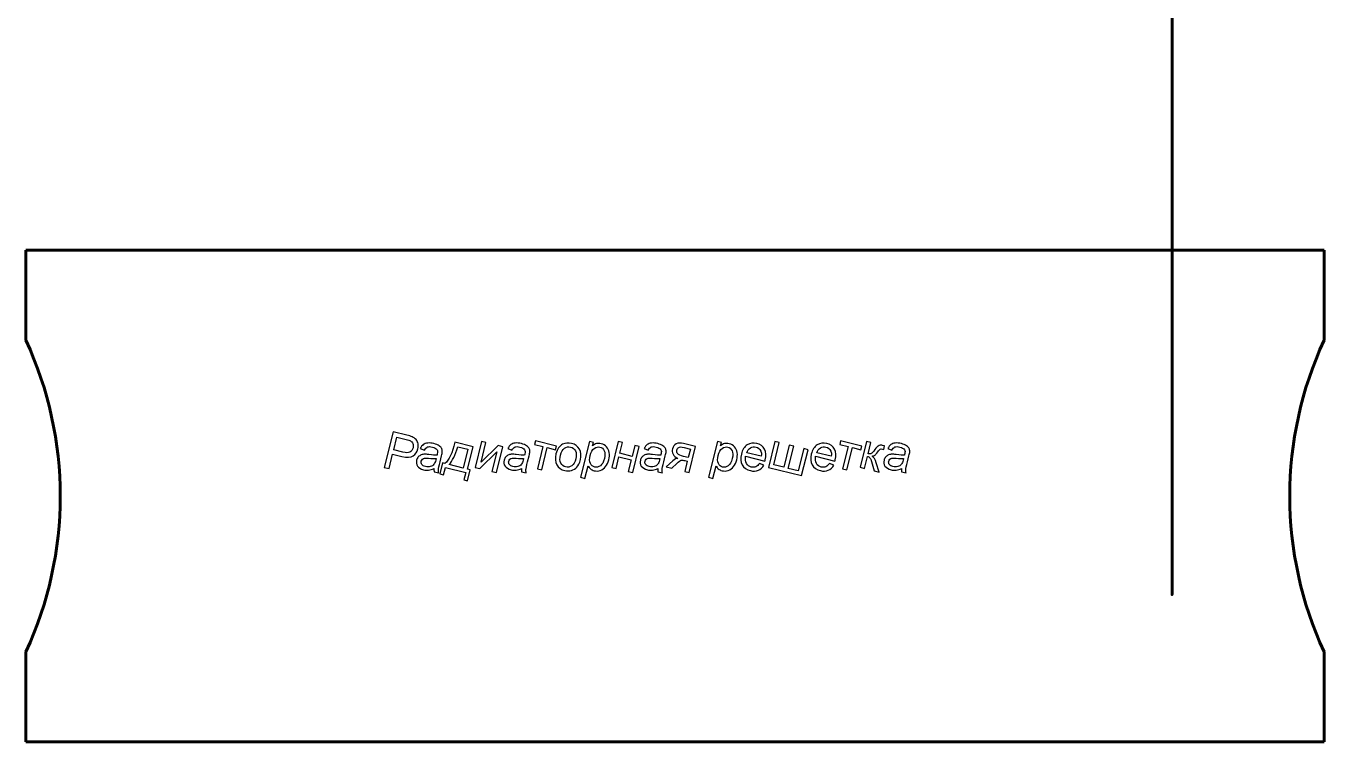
# Model space of a CAD drawing. Header units: centimetres. Extents: x 259 to 610, y 357 to 1252.
# Drawn here: x 413.2 to 483.2, y 812.1 to 851.4 of the extents above; entities that cross this region are included whole.
import ezdxf

# ---------------------------------------------------------------- set-up
doc = ezdxf.new("R2010")
doc.units = ezdxf.units.CM
doc.header["$MEASUREMENT"] = 0
doc.layers.add('layer 1', color=7, linetype='Continuous')

msp = doc.modelspace()

# ---------------------------------------------------------------- linework, layer by layer
at = {"layer": 'layer 1', "color": 5, "lineweight": 60}
msp.add_open_spline([(475.04504, 954.93782), (475.04504, 961.28909), (469.89632, 966.43781), (463.54506, 966.43782), (463.54506, 966.43782), (457.19379, 966.43783), (452.04506, 961.28912), (452.04504, 954.93785), (452.04504, 954.93785), (452.04502, 948.58658), (457.19373, 943.43785), (463.54499, 943.43782), (463.54499, 943.43782), (469.89626, 943.4378), (475.04501, 948.58649), (475.04504, 954.93776), (475.04594, 1145.47586), (475.04504, 573.86162), (475.04504, 954.93782)], degree=3, knots=[0, 0, 0, 0, 0.2, 0.2, 0.2, 0.2, 0.4, 0.4, 0.4, 0.4, 0.6, 0.6, 0.6, 0.6, 1, 1, 1, 1.00006, 1.00006, 1.00006, 1.00006], dxfattribs=at)
for points in [[(483.23619, 839.31498), (483.23619, 839.31498), (413.23619, 839.31498), (413.23619, 839.31498)], [(413.23619, 839.31498), (413.23619, 839.31498), (413.23619, 834.46091), (413.23619, 834.46091)], [(483.23619, 834.46091), (483.23619, 834.46091), (483.23619, 839.31498), (483.23619, 839.31498)], [(413.23619, 817.66905), (415.69969, 822.99524), (415.6997, 829.13461), (413.23624, 834.46081)], [(483.23619, 834.46091), (480.77268, 829.13468), (480.77268, 822.99527), (483.23619, 817.66905)], [(413.23619, 817.66905), (413.23619, 817.66905), (413.23619, 812.81498), (413.23619, 812.81498)], [(483.23619, 812.81498), (483.23619, 812.81498), (483.23619, 817.66905), (483.23619, 817.66905)], [(413.23619, 812.81498), (413.23619, 812.81498), (483.23619, 812.81498), (483.23619, 812.81498)]]:
    msp.add_open_spline(points, degree=3, dxfattribs=at)
at = {"layer": 'layer 1'}
for points, knots in [([(432.55947, 827.60846), (432.55947, 827.60846), (433.04048, 829.53716), (433.04048, 829.53716), (433.04048, 829.53716), (433.04048, 829.53716), (433.7678, 829.35568), (433.7678, 829.35568), (433.7678, 829.35568), (433.89605, 829.32374), (433.99234, 829.29318), (434.05669, 829.26448), (434.05669, 829.26448), (434.14744, 829.22467), (434.21919, 829.17512), (434.27243, 829.11494), (434.27243, 829.11494), (434.32521, 829.0543), (434.36132, 828.97976), (434.38077, 828.88994), (434.38077, 828.88994), (434.39975, 828.80059), (434.39744, 828.708), (434.37336, 828.61217), (434.37336, 828.61217), (434.33262, 828.44827), (434.24558, 828.32235), (434.11318, 828.23484), (434.11318, 828.23484), (433.9803, 828.14735), (433.77753, 828.13762), (433.50484, 828.20568), (433.50484, 828.20568), (433.50484, 828.20568), (433.0104, 828.32883), (433.0104, 828.32883), (433.0104, 828.32883), (433.0104, 828.32883), (432.81456, 827.54503), (432.81456, 827.54503), (432.81456, 827.54503), (432.81456, 827.54503), (432.55947, 827.60846), (432.55947, 827.60846)], [0, 0, 0, 0, 0.08333333, 0.08333333, 0.08333333, 0.08333333, 0.16666667, 0.16666667, 0.16666667, 0.16666667, 0.25, 0.25, 0.25, 0.25, 0.33333333, 0.33333333, 0.33333333, 0.33333333, 0.41666667, 0.41666667, 0.41666667, 0.41666667, 0.5, 0.5, 0.5, 0.5, 0.58333333, 0.58333333, 0.58333333, 0.58333333, 0.66666667, 0.66666667, 0.66666667, 0.66666667, 0.75, 0.75, 0.75, 0.75, 0.83333333, 0.83333333, 0.83333333, 0.83333333, 1, 1, 1, 1]), ([(433.06688, 828.5566), (433.06688, 828.5566), (433.56549, 828.43207), (433.56549, 828.43207), (433.56549, 828.43207), (433.7303, 828.39133), (433.8553, 828.39272), (433.94003, 828.4367), (433.94003, 828.4367), (434.02428, 828.48068), (434.08076, 828.55846), (434.10854, 828.67003), (434.10854, 828.67003), (434.12845, 828.75059), (434.12522, 828.82466), (434.09883, 828.89272), (434.09883, 828.89272), (434.07243, 828.96031), (434.02799, 829.01123), (433.96595, 829.04643), (433.96595, 829.04643), (433.92614, 829.06865), (433.84789, 829.0941), (433.73216, 829.12281), (433.73216, 829.12281), (433.73216, 829.12281), (433.23864, 829.24596), (433.23864, 829.24596), (433.23864, 829.24596), (433.23864, 829.24596), (433.06688, 828.5566), (433.06688, 828.5566)], [0, 0, 0, 0, 0.11111111, 0.11111111, 0.11111111, 0.11111111, 0.22222222, 0.22222222, 0.22222222, 0.22222222, 0.33333333, 0.33333333, 0.33333333, 0.33333333, 0.44444444, 0.44444444, 0.44444444, 0.44444444, 0.55555556, 0.55555556, 0.55555556, 0.55555556, 0.66666667, 0.66666667, 0.66666667, 0.66666667, 0.77777778, 0.77777778, 0.77777778, 0.77777778, 1, 1, 1, 1]), ([(435.24466, 827.56123), (435.13818, 827.50845), (435.04096, 827.47698), (434.95207, 827.46633), (434.95207, 827.46633), (434.86318, 827.45568), (434.77243, 827.46216), (434.67938, 827.48531), (434.67938, 827.48531), (434.52568, 827.52374), (434.41734, 827.59041), (434.35346, 827.68624), (434.35346, 827.68624), (434.28956, 827.78161), (434.27243, 827.88763), (434.3016, 828.00429), (434.3016, 828.00429), (434.31874, 828.07281), (434.34975, 828.1316), (434.39512, 828.18022), (434.39512, 828.18022), (434.44002, 828.22883), (434.49234, 828.26447), (434.55114, 828.28577), (434.55114, 828.28577), (434.60993, 828.30754), (434.67336, 828.3191), (434.74095, 828.32096), (434.74095, 828.32096), (434.79049, 828.32188), (434.86364, 828.31586), (434.9604, 828.30429), (434.9604, 828.30429), (435.15715, 828.27929), (435.30485, 828.27142), (435.40299, 828.28022), (435.40299, 828.28022), (435.41179, 828.31263), (435.41734, 828.33299), (435.41966, 828.34179), (435.41966, 828.34179), (435.44373, 828.43855), (435.43818, 828.51216), (435.40345, 828.56262), (435.40345, 828.56262), (435.35623, 828.63114), (435.27289, 828.68022), (435.15392, 828.70984), (435.15392, 828.70984), (435.04234, 828.73762), (434.95531, 828.73902), (434.89234, 828.71309), (434.89234, 828.71309), (434.82984, 828.68716), (434.77336, 828.6279), (434.7229, 828.53531), (434.7229, 828.53531), (434.7229, 828.53531), (434.49928, 828.6242), (434.49928, 828.6242), (434.49928, 828.6242), (434.54512, 828.71818), (434.59975, 828.78994), (434.66318, 828.83855), (434.66318, 828.83855), (434.7266, 828.88762), (434.80808, 828.91726), (434.90762, 828.92744), (434.90762, 828.92744), (435.0067, 828.93762), (435.11688, 828.92744), (435.23679, 828.89734), (435.23679, 828.89734), (435.35623, 828.86772), (435.44975, 828.82976), (435.51688, 828.783), (435.51688, 828.783), (435.58447, 828.73624), (435.63077, 828.68716), (435.6553, 828.63624), (435.6553, 828.63624), (435.67984, 828.58485), (435.69095, 828.52513), (435.68864, 828.45661), (435.68864, 828.45661), (435.68632, 828.41402), (435.67243, 828.3404), (435.64605, 828.23531), (435.64605, 828.23531), (435.64605, 828.23531), (435.56734, 827.91957), (435.56734, 827.91957), (435.56734, 827.91957), (435.51225, 827.69919), (435.48262, 827.55893), (435.47846, 827.49781), (435.47846, 827.49781), (435.47383, 827.43716), (435.47985, 827.37606), (435.49651, 827.3154), (435.49651, 827.3154), (435.49651, 827.3154), (435.24883, 827.37698), (435.24883, 827.37698), (435.24883, 827.37698), (435.23679, 827.43207), (435.2354, 827.49364), (435.24466, 827.56123)], [0, 0, 0, 0, 0.03571429, 0.03571429, 0.03571429, 0.03571429, 0.07142857, 0.07142857, 0.07142857, 0.07142857, 0.10714286, 0.10714286, 0.10714286, 0.10714286, 0.14285714, 0.14285714, 0.14285714, 0.14285714, 0.17857143, 0.17857143, 0.17857143, 0.17857143, 0.21428571, 0.21428571, 0.21428571, 0.21428571, 0.25, 0.25, 0.25, 0.25, 0.28571429, 0.28571429, 0.28571429, 0.28571429, 0.32142857, 0.32142857, 0.32142857, 0.32142857, 0.35714286, 0.35714286, 0.35714286, 0.35714286, 0.39285714, 0.39285714, 0.39285714, 0.39285714, 0.42857143, 0.42857143, 0.42857143, 0.42857143, 0.46428571, 0.46428571, 0.46428571, 0.46428571, 0.5, 0.5, 0.5, 0.5, 0.53571429, 0.53571429, 0.53571429, 0.53571429, 0.57142857, 0.57142857, 0.57142857, 0.57142857, 0.60714286, 0.60714286, 0.60714286, 0.60714286, 0.64285714, 0.64285714, 0.64285714, 0.64285714, 0.67857143, 0.67857143, 0.67857143, 0.67857143, 0.71428571, 0.71428571, 0.71428571, 0.71428571, 0.75, 0.75, 0.75, 0.75, 0.78571429, 0.78571429, 0.78571429, 0.78571429, 0.82142857, 0.82142857, 0.82142857, 0.82142857, 0.85714286, 0.85714286, 0.85714286, 0.85714286, 0.89285714, 0.89285714, 0.89285714, 0.89285714, 0.92857143, 0.92857143, 0.92857143, 0.92857143, 1, 1, 1, 1]), ([(436.37013, 828.9668), (436.37013, 828.9668), (437.34374, 828.72374), (437.34374, 828.72374), (437.34374, 828.72374), (437.34374, 828.72374), (437.04374, 827.52142), (437.04374, 827.52142), (437.04374, 827.52142), (437.04374, 827.52142), (437.19512, 827.48392), (437.19512, 827.48392), (437.19512, 827.48392), (437.19512, 827.48392), (437.04791, 826.89318), (437.04791, 826.89318), (437.04791, 826.89318), (437.04791, 826.89318), (436.85299, 826.94132), (436.85299, 826.94132), (436.85299, 826.94132), (436.85299, 826.94132), (436.9516, 827.33762), (436.9516, 827.33762), (436.9516, 827.33762), (436.9516, 827.33762), (435.85207, 827.6117), (435.85207, 827.6117), (435.85207, 827.6117), (435.85207, 827.6117), (435.753, 827.21586), (435.753, 827.21586), (435.753, 827.21586), (435.753, 827.21586), (435.55855, 827.26448), (435.55855, 827.26448), (435.55855, 827.26448), (435.55855, 827.26448), (435.70577, 827.85522), (435.70577, 827.85522), (435.70577, 827.85522), (435.70577, 827.85522), (435.83077, 827.82373), (435.83077, 827.82373), (435.83077, 827.82373), (436.05392, 828.00846), (436.23355, 828.38948), (436.37013, 828.9668)], [0, 0, 0, 0, 0.07692308, 0.07692308, 0.07692308, 0.07692308, 0.15384615, 0.15384615, 0.15384615, 0.15384615, 0.23076923, 0.23076923, 0.23076923, 0.23076923, 0.30769231, 0.30769231, 0.30769231, 0.30769231, 0.38461538, 0.38461538, 0.38461538, 0.38461538, 0.46153846, 0.46153846, 0.46153846, 0.46153846, 0.53846154, 0.53846154, 0.53846154, 0.53846154, 0.61538462, 0.61538462, 0.61538462, 0.61538462, 0.69230769, 0.69230769, 0.69230769, 0.69230769, 0.76923077, 0.76923077, 0.76923077, 0.76923077, 0.84615385, 0.84615385, 0.84615385, 0.84615385, 1, 1, 1, 1]), ([(437.80392, 829.01309), (437.80392, 829.01309), (438.04096, 828.95429), (438.04096, 828.95429), (438.04096, 828.95429), (438.04096, 828.95429), (437.77522, 827.88855), (437.77522, 827.88855), (437.77522, 827.88855), (437.77522, 827.88855), (438.69744, 828.7904), (438.69744, 828.7904), (438.69744, 828.7904), (438.69744, 828.7904), (438.95253, 828.72698), (438.95253, 828.72698), (438.95253, 828.72698), (438.95253, 828.72698), (438.60438, 827.32976), (438.60438, 827.32976), (438.60438, 827.32976), (438.60438, 827.32976), (438.36734, 827.38855), (438.36734, 827.38855), (438.36734, 827.38855), (438.36734, 827.38855), (438.63123, 828.44781), (438.63123, 828.44781), (438.63123, 828.44781), (438.63123, 828.44781), (437.71086, 827.55243), (437.71086, 827.55243), (437.71086, 827.55243), (437.71086, 827.55243), (437.45577, 827.61586), (437.45577, 827.61586), (437.45577, 827.61586), (437.45577, 827.61586), (437.80392, 829.01309), (437.80392, 829.01309)], [0, 0, 0, 0, 0.09090909, 0.09090909, 0.09090909, 0.09090909, 0.18181818, 0.18181818, 0.18181818, 0.18181818, 0.27272727, 0.27272727, 0.27272727, 0.27272727, 0.36363636, 0.36363636, 0.36363636, 0.36363636, 0.45454545, 0.45454545, 0.45454545, 0.45454545, 0.54545455, 0.54545455, 0.54545455, 0.54545455, 0.63636364, 0.63636364, 0.63636364, 0.63636364, 0.72727273, 0.72727273, 0.72727273, 0.72727273, 0.81818182, 0.81818182, 0.81818182, 0.81818182, 1, 1, 1, 1]), ([(439.96225, 827.56123), (439.85577, 827.50845), (439.75855, 827.47698), (439.66966, 827.46633), (439.66966, 827.46633), (439.58077, 827.45568), (439.49002, 827.46216), (439.39697, 827.48531), (439.39697, 827.48531), (439.24327, 827.52374), (439.13493, 827.59041), (439.07105, 827.68624), (439.07105, 827.68624), (439.00715, 827.78161), (438.99002, 827.88763), (439.01919, 828.00429), (439.01919, 828.00429), (439.03633, 828.07281), (439.06734, 828.1316), (439.11271, 828.18022), (439.11271, 828.18022), (439.15761, 828.22883), (439.20993, 828.26447), (439.26873, 828.28577), (439.26873, 828.28577), (439.32752, 828.30754), (439.39095, 828.3191), (439.45854, 828.32096), (439.45854, 828.32096), (439.50808, 828.32188), (439.58123, 828.31586), (439.67799, 828.30429), (439.67799, 828.30429), (439.87474, 828.27929), (440.02244, 828.27142), (440.12058, 828.28022), (440.12058, 828.28022), (440.12938, 828.31263), (440.13493, 828.33299), (440.13725, 828.34179), (440.13725, 828.34179), (440.16132, 828.43855), (440.15577, 828.51216), (440.12104, 828.56262), (440.12104, 828.56262), (440.07382, 828.63114), (439.99048, 828.68022), (439.87151, 828.70984), (439.87151, 828.70984), (439.75993, 828.73762), (439.6729, 828.73902), (439.60993, 828.71309), (439.60993, 828.71309), (439.54743, 828.68716), (439.49095, 828.6279), (439.44049, 828.53531), (439.44049, 828.53531), (439.44049, 828.53531), (439.21687, 828.6242), (439.21687, 828.6242), (439.21687, 828.6242), (439.26271, 828.71818), (439.31734, 828.78994), (439.38077, 828.83855), (439.38077, 828.83855), (439.44419, 828.88762), (439.52567, 828.91726), (439.62521, 828.92744), (439.62521, 828.92744), (439.72429, 828.93762), (439.83447, 828.92744), (439.95438, 828.89734), (439.95438, 828.89734), (440.07382, 828.86772), (440.16734, 828.82976), (440.23447, 828.783), (440.23447, 828.783), (440.30206, 828.73624), (440.34836, 828.68716), (440.37289, 828.63624), (440.37289, 828.63624), (440.39743, 828.58485), (440.40854, 828.52513), (440.40623, 828.45661), (440.40623, 828.45661), (440.40391, 828.41402), (440.39002, 828.3404), (440.36364, 828.23531), (440.36364, 828.23531), (440.36364, 828.23531), (440.28493, 827.91957), (440.28493, 827.91957), (440.28493, 827.91957), (440.22984, 827.69919), (440.20021, 827.55893), (440.19605, 827.49781), (440.19605, 827.49781), (440.19142, 827.43716), (440.19744, 827.37606), (440.2141, 827.3154), (440.2141, 827.3154), (440.2141, 827.3154), (439.96642, 827.37698), (439.96642, 827.37698), (439.96642, 827.37698), (439.95438, 827.43207), (439.95299, 827.49364), (439.96225, 827.56123)], [0, 0, 0, 0, 0.03571429, 0.03571429, 0.03571429, 0.03571429, 0.07142857, 0.07142857, 0.07142857, 0.07142857, 0.10714286, 0.10714286, 0.10714286, 0.10714286, 0.14285714, 0.14285714, 0.14285714, 0.14285714, 0.17857143, 0.17857143, 0.17857143, 0.17857143, 0.21428571, 0.21428571, 0.21428571, 0.21428571, 0.25, 0.25, 0.25, 0.25, 0.28571429, 0.28571429, 0.28571429, 0.28571429, 0.32142857, 0.32142857, 0.32142857, 0.32142857, 0.35714286, 0.35714286, 0.35714286, 0.35714286, 0.39285714, 0.39285714, 0.39285714, 0.39285714, 0.42857143, 0.42857143, 0.42857143, 0.42857143, 0.46428571, 0.46428571, 0.46428571, 0.46428571, 0.5, 0.5, 0.5, 0.5, 0.53571429, 0.53571429, 0.53571429, 0.53571429, 0.57142857, 0.57142857, 0.57142857, 0.57142857, 0.60714286, 0.60714286, 0.60714286, 0.60714286, 0.64285714, 0.64285714, 0.64285714, 0.64285714, 0.67857143, 0.67857143, 0.67857143, 0.67857143, 0.71428571, 0.71428571, 0.71428571, 0.71428571, 0.75, 0.75, 0.75, 0.75, 0.78571429, 0.78571429, 0.78571429, 0.78571429, 0.82142857, 0.82142857, 0.82142857, 0.82142857, 0.85714286, 0.85714286, 0.85714286, 0.85714286, 0.89285714, 0.89285714, 0.89285714, 0.89285714, 0.92857143, 0.92857143, 0.92857143, 0.92857143, 1, 1, 1, 1]), ([(440.71179, 829.04503), (440.71179, 829.04503), (441.84743, 828.76216), (441.84743, 828.76216), (441.84743, 828.76216), (441.84743, 828.76216), (441.79837, 828.56586), (441.79837, 828.56586), (441.79837, 828.56586), (441.79837, 828.56586), (441.34836, 828.6779), (441.34836, 828.6779), (441.34836, 828.6779), (441.34836, 828.6779), (441.04929, 827.47697), (441.04929, 827.47697), (441.04929, 827.47697), (441.04929, 827.47697), (440.81364, 827.53577), (440.81364, 827.53577), (440.81364, 827.53577), (440.81364, 827.53577), (441.11318, 828.7367), (441.11318, 828.7367), (441.11318, 828.7367), (441.11318, 828.7367), (440.66318, 828.8492), (440.66318, 828.8492), (440.66318, 828.8492), (440.66318, 828.8492), (440.71179, 829.04503), (440.71179, 829.04503)], [0, 0, 0, 0, 0.11111111, 0.11111111, 0.11111111, 0.11111111, 0.22222222, 0.22222222, 0.22222222, 0.22222222, 0.33333333, 0.33333333, 0.33333333, 0.33333333, 0.44444444, 0.44444444, 0.44444444, 0.44444444, 0.55555556, 0.55555556, 0.55555556, 0.55555556, 0.66666667, 0.66666667, 0.66666667, 0.66666667, 0.77777778, 0.77777778, 0.77777778, 0.77777778, 1, 1, 1, 1]), ([(441.81827, 828.3367), (441.88308, 828.5955), (442.00253, 828.76911), (442.17752, 828.85753), (442.17752, 828.85753), (442.32336, 828.93115), (442.48308, 828.94642), (442.65576, 828.90337), (442.65576, 828.90337), (442.8479, 828.85568), (442.9891, 828.75337), (443.07984, 828.59734), (443.07984, 828.59734), (443.17011, 828.44087), (443.18771, 828.25198), (443.13262, 828.02975), (443.13262, 828.02975), (443.08771, 827.85012), (443.02521, 827.7154), (442.94558, 827.62605), (442.94558, 827.62605), (442.86595, 827.53624), (442.7678, 827.47559), (442.65021, 827.44457), (442.65021, 827.44457), (442.53308, 827.41309), (442.41364, 827.41262), (442.29141, 827.44318), (442.29141, 827.44318), (442.09605, 827.49179), (441.95346, 827.59411), (441.8641, 827.74966), (441.8641, 827.74966), (441.77475, 827.90475), (441.75947, 828.10058), (441.81827, 828.3367)], [0, 0, 0, 0, 0.1, 0.1, 0.1, 0.1, 0.2, 0.2, 0.2, 0.2, 0.3, 0.3, 0.3, 0.3, 0.4, 0.4, 0.4, 0.4, 0.5, 0.5, 0.5, 0.5, 0.6, 0.6, 0.6, 0.6, 0.7, 0.7, 0.7, 0.7, 0.8, 0.8, 0.8, 0.8, 1, 1, 1, 1]), ([(443.14373, 827.08068), (443.14373, 827.08068), (443.62568, 829.01309), (443.62568, 829.01309), (443.62568, 829.01309), (443.62568, 829.01309), (443.84141, 828.95938), (443.84141, 828.95938), (443.84141, 828.95938), (443.84141, 828.95938), (443.79604, 828.77791), (443.79604, 828.77791), (443.79604, 828.77791), (443.86502, 828.83623), (443.9354, 828.87512), (444.00855, 828.89457), (444.00855, 828.89457), (444.08124, 828.91448), (444.16318, 828.91262), (444.25485, 828.88994), (444.25485, 828.88994), (444.37382, 828.86031), (444.47151, 828.80337), (444.54744, 828.7191), (444.54744, 828.7191), (444.62336, 828.63485), (444.67059, 828.53115), (444.6891, 828.408), (444.6891, 828.408), (444.70762, 828.28439), (444.70021, 828.15614), (444.66734, 828.02281), (444.66734, 828.02281), (444.63169, 827.87976), (444.57383, 827.75754), (444.49374, 827.65568), (444.49374, 827.65568), (444.4141, 827.55429), (444.3178, 827.48484), (444.20484, 827.44828), (444.20484, 827.44828), (444.09188, 827.4117), (443.98123, 827.40707), (443.87336, 827.43392), (443.87336, 827.43392), (443.79466, 827.45337), (443.72799, 827.48809), (443.67336, 827.5367), (443.67336, 827.5367), (443.6192, 827.58577), (443.57799, 827.64087), (443.55021, 827.70152), (443.55021, 827.70152), (443.55021, 827.70152), (443.38077, 827.02142), (443.38077, 827.02142), (443.38077, 827.02142), (443.38077, 827.02142), (443.14373, 827.08068), (443.14373, 827.08068)], [0, 0, 0, 0, 0.0625, 0.0625, 0.0625, 0.0625, 0.125, 0.125, 0.125, 0.125, 0.1875, 0.1875, 0.1875, 0.1875, 0.25, 0.25, 0.25, 0.25, 0.3125, 0.3125, 0.3125, 0.3125, 0.375, 0.375, 0.375, 0.375, 0.4375, 0.4375, 0.4375, 0.4375, 0.5, 0.5, 0.5, 0.5, 0.5625, 0.5625, 0.5625, 0.5625, 0.625, 0.625, 0.625, 0.625, 0.6875, 0.6875, 0.6875, 0.6875, 0.75, 0.75, 0.75, 0.75, 0.8125, 0.8125, 0.8125, 0.8125, 0.875, 0.875, 0.875, 0.875, 1, 1, 1, 1]), ([(445.17197, 829.01309), (445.17197, 829.01309), (445.40855, 828.95383), (445.40855, 828.95383), (445.40855, 828.95383), (445.40855, 828.95383), (445.26364, 828.37234), (445.26364, 828.37234), (445.26364, 828.37234), (445.26364, 828.37234), (445.92013, 828.20846), (445.92013, 828.20846), (445.92013, 828.20846), (445.92013, 828.20846), (446.0655, 828.79041), (446.0655, 828.79041), (446.0655, 828.79041), (446.0655, 828.79041), (446.30207, 828.73114), (446.30207, 828.73114), (446.30207, 828.73114), (446.30207, 828.73114), (445.95392, 827.33392), (445.95392, 827.33392), (445.95392, 827.33392), (445.95392, 827.33392), (445.71688, 827.39272), (445.71688, 827.39272), (445.71688, 827.39272), (445.71688, 827.39272), (445.87151, 828.01262), (445.87151, 828.01262), (445.87151, 828.01262), (445.87151, 828.01262), (445.21503, 828.17652), (445.21503, 828.17652), (445.21503, 828.17652), (445.21503, 828.17652), (445.0604, 827.5566), (445.0604, 827.5566), (445.0604, 827.5566), (445.0604, 827.5566), (444.82383, 827.61586), (444.82383, 827.61586), (444.82383, 827.61586), (444.82383, 827.61586), (445.17197, 829.01309), (445.17197, 829.01309)], [0, 0, 0, 0, 0.07692308, 0.07692308, 0.07692308, 0.07692308, 0.15384615, 0.15384615, 0.15384615, 0.15384615, 0.23076923, 0.23076923, 0.23076923, 0.23076923, 0.30769231, 0.30769231, 0.30769231, 0.30769231, 0.38461538, 0.38461538, 0.38461538, 0.38461538, 0.46153846, 0.46153846, 0.46153846, 0.46153846, 0.53846154, 0.53846154, 0.53846154, 0.53846154, 0.61538462, 0.61538462, 0.61538462, 0.61538462, 0.69230769, 0.69230769, 0.69230769, 0.69230769, 0.76923077, 0.76923077, 0.76923077, 0.76923077, 0.84615385, 0.84615385, 0.84615385, 0.84615385, 1, 1, 1, 1]), ([(447.31087, 827.56123), (447.20439, 827.50845), (447.10717, 827.47698), (447.01828, 827.46633), (447.01828, 827.46633), (446.92939, 827.45568), (446.83864, 827.46216), (446.74559, 827.48531), (446.74559, 827.48531), (446.59189, 827.52374), (446.48355, 827.59041), (446.41967, 827.68624), (446.41967, 827.68624), (446.35577, 827.78161), (446.33864, 827.88763), (446.36781, 828.00429), (446.36781, 828.00429), (446.38495, 828.07281), (446.41596, 828.1316), (446.46133, 828.18022), (446.46133, 828.18022), (446.50623, 828.22883), (446.55855, 828.26447), (446.61735, 828.28577), (446.61735, 828.28577), (446.67614, 828.30754), (446.73957, 828.3191), (446.80716, 828.32096), (446.80716, 828.32096), (446.8567, 828.32188), (446.92985, 828.31586), (447.02661, 828.30429), (447.02661, 828.30429), (447.22336, 828.27929), (447.37106, 828.27142), (447.4692, 828.28022), (447.4692, 828.28022), (447.478, 828.31263), (447.48355, 828.33299), (447.48587, 828.34179), (447.48587, 828.34179), (447.50994, 828.43855), (447.50439, 828.51216), (447.46966, 828.56262), (447.46966, 828.56262), (447.42244, 828.63114), (447.3391, 828.68022), (447.22013, 828.70984), (447.22013, 828.70984), (447.10855, 828.73762), (447.02152, 828.73902), (446.95855, 828.71309), (446.95855, 828.71309), (446.89605, 828.68716), (446.83957, 828.6279), (446.78911, 828.53531), (446.78911, 828.53531), (446.78911, 828.53531), (446.56549, 828.6242), (446.56549, 828.6242), (446.56549, 828.6242), (446.61133, 828.71818), (446.66596, 828.78994), (446.72939, 828.83855), (446.72939, 828.83855), (446.79281, 828.88762), (446.87429, 828.91726), (446.97383, 828.92744), (446.97383, 828.92744), (447.07291, 828.93762), (447.18309, 828.92744), (447.303, 828.89734), (447.303, 828.89734), (447.42244, 828.86772), (447.51596, 828.82976), (447.58309, 828.783), (447.58309, 828.783), (447.65068, 828.73624), (447.69698, 828.68716), (447.72151, 828.63624), (447.72151, 828.63624), (447.74605, 828.58485), (447.75716, 828.52513), (447.75485, 828.45661), (447.75485, 828.45661), (447.75253, 828.41402), (447.73864, 828.3404), (447.71226, 828.23531), (447.71226, 828.23531), (447.71226, 828.23531), (447.63355, 827.91957), (447.63355, 827.91957), (447.63355, 827.91957), (447.57846, 827.69919), (447.54883, 827.55893), (447.54467, 827.49781), (447.54467, 827.49781), (447.54004, 827.43716), (447.54606, 827.37606), (447.56272, 827.3154), (447.56272, 827.3154), (447.56272, 827.3154), (447.31504, 827.37698), (447.31504, 827.37698), (447.31504, 827.37698), (447.303, 827.43207), (447.30161, 827.49364), (447.31087, 827.56123)], [0, 0, 0, 0, 0.03571429, 0.03571429, 0.03571429, 0.03571429, 0.07142857, 0.07142857, 0.07142857, 0.07142857, 0.10714286, 0.10714286, 0.10714286, 0.10714286, 0.14285714, 0.14285714, 0.14285714, 0.14285714, 0.17857143, 0.17857143, 0.17857143, 0.17857143, 0.21428571, 0.21428571, 0.21428571, 0.21428571, 0.25, 0.25, 0.25, 0.25, 0.28571429, 0.28571429, 0.28571429, 0.28571429, 0.32142857, 0.32142857, 0.32142857, 0.32142857, 0.35714286, 0.35714286, 0.35714286, 0.35714286, 0.39285714, 0.39285714, 0.39285714, 0.39285714, 0.42857143, 0.42857143, 0.42857143, 0.42857143, 0.46428571, 0.46428571, 0.46428571, 0.46428571, 0.5, 0.5, 0.5, 0.5, 0.53571429, 0.53571429, 0.53571429, 0.53571429, 0.57142857, 0.57142857, 0.57142857, 0.57142857, 0.60714286, 0.60714286, 0.60714286, 0.60714286, 0.64285714, 0.64285714, 0.64285714, 0.64285714, 0.67857143, 0.67857143, 0.67857143, 0.67857143, 0.71428571, 0.71428571, 0.71428571, 0.71428571, 0.75, 0.75, 0.75, 0.75, 0.78571429, 0.78571429, 0.78571429, 0.78571429, 0.82142857, 0.82142857, 0.82142857, 0.82142857, 0.85714286, 0.85714286, 0.85714286, 0.85714286, 0.89285714, 0.89285714, 0.89285714, 0.89285714, 0.92857143, 0.92857143, 0.92857143, 0.92857143, 1, 1, 1, 1]), ([(449.3493, 828.73901), (449.3493, 828.73901), (449.00068, 827.34179), (449.00068, 827.34179), (449.00068, 827.34179), (449.00068, 827.34179), (448.7655, 827.40059), (448.7655, 827.40059), (448.7655, 827.40059), (448.7655, 827.40059), (448.90115, 827.94504), (448.90115, 827.94504), (448.90115, 827.94504), (448.90115, 827.94504), (448.76458, 827.97929), (448.76458, 827.97929), (448.76458, 827.97929), (448.68124, 828.00012), (448.61643, 828.00475), (448.57013, 827.99364), (448.57013, 827.99364), (448.52384, 827.98207), (448.44744, 827.9279), (448.34004, 827.83069), (448.34004, 827.83069), (448.34004, 827.83069), (448.05763, 827.57698), (448.05763, 827.57698), (448.05763, 827.57698), (448.05763, 827.57698), (447.76411, 827.65012), (447.76411, 827.65012), (447.76411, 827.65012), (447.76411, 827.65012), (448.11319, 827.96263), (448.11319, 827.96263), (448.11319, 827.96263), (448.22012, 828.058), (448.31365, 828.10383), (448.39467, 828.09966), (448.39467, 828.09966), (448.26412, 828.15151), (448.17615, 828.22512), (448.13031, 828.32049), (448.13031, 828.32049), (448.08495, 828.41587), (448.07476, 828.51447), (448.10022, 828.61726), (448.10022, 828.61726), (448.13032, 828.73809), (448.19791, 828.82606), (448.30207, 828.87975), (448.30207, 828.87975), (448.40624, 828.93392), (448.53957, 828.94087), (448.70207, 828.90059), (448.70207, 828.90059), (448.70207, 828.90059), (449.3493, 828.73901), (449.3493, 828.73901)], [0, 0, 0, 0, 0.0625, 0.0625, 0.0625, 0.0625, 0.125, 0.125, 0.125, 0.125, 0.1875, 0.1875, 0.1875, 0.1875, 0.25, 0.25, 0.25, 0.25, 0.3125, 0.3125, 0.3125, 0.3125, 0.375, 0.375, 0.375, 0.375, 0.4375, 0.4375, 0.4375, 0.4375, 0.5, 0.5, 0.5, 0.5, 0.5625, 0.5625, 0.5625, 0.5625, 0.625, 0.625, 0.625, 0.625, 0.6875, 0.6875, 0.6875, 0.6875, 0.75, 0.75, 0.75, 0.75, 0.8125, 0.8125, 0.8125, 0.8125, 0.875, 0.875, 0.875, 0.875, 1, 1, 1, 1]), ([(450.04328, 827.08068), (450.04328, 827.08068), (450.52523, 829.01309), (450.52523, 829.01309), (450.52523, 829.01309), (450.52523, 829.01309), (450.74096, 828.95938), (450.74096, 828.95938), (450.74096, 828.95938), (450.74096, 828.95938), (450.69559, 828.77791), (450.69559, 828.77791), (450.69559, 828.77791), (450.76457, 828.83623), (450.83495, 828.87512), (450.9081, 828.89457), (450.9081, 828.89457), (450.98079, 828.91448), (451.06273, 828.91262), (451.1544, 828.88994), (451.1544, 828.88994), (451.27337, 828.86031), (451.37106, 828.80337), (451.44699, 828.7191), (451.44699, 828.7191), (451.52291, 828.63485), (451.57014, 828.53115), (451.58865, 828.408), (451.58865, 828.408), (451.60717, 828.28439), (451.59976, 828.15614), (451.56689, 828.02281), (451.56689, 828.02281), (451.53124, 827.87976), (451.47338, 827.75754), (451.39329, 827.65568), (451.39329, 827.65568), (451.31365, 827.55429), (451.21735, 827.48484), (451.10439, 827.44828), (451.10439, 827.44828), (450.99143, 827.4117), (450.88078, 827.40707), (450.77291, 827.43392), (450.77291, 827.43392), (450.69421, 827.45337), (450.62754, 827.48809), (450.57291, 827.5367), (450.57291, 827.5367), (450.51875, 827.58577), (450.47754, 827.64087), (450.44976, 827.70152), (450.44976, 827.70152), (450.44976, 827.70152), (450.28032, 827.02142), (450.28032, 827.02142), (450.28032, 827.02142), (450.28032, 827.02142), (450.04328, 827.08068), (450.04328, 827.08068)], [0, 0, 0, 0, 0.0625, 0.0625, 0.0625, 0.0625, 0.125, 0.125, 0.125, 0.125, 0.1875, 0.1875, 0.1875, 0.1875, 0.25, 0.25, 0.25, 0.25, 0.3125, 0.3125, 0.3125, 0.3125, 0.375, 0.375, 0.375, 0.375, 0.4375, 0.4375, 0.4375, 0.4375, 0.5, 0.5, 0.5, 0.5, 0.5625, 0.5625, 0.5625, 0.5625, 0.625, 0.625, 0.625, 0.625, 0.6875, 0.6875, 0.6875, 0.6875, 0.75, 0.75, 0.75, 0.75, 0.8125, 0.8125, 0.8125, 0.8125, 0.875, 0.875, 0.875, 0.875, 1, 1, 1, 1]), ([(452.7905, 827.82744), (452.7905, 827.82744), (453.02755, 827.73623), (453.02755, 827.73623), (453.02755, 827.73623), (452.95347, 827.6029), (452.8544, 827.50985), (452.73032, 827.45707), (452.73032, 827.45707), (452.60625, 827.40383), (452.46319, 827.39781), (452.30069, 827.43809), (452.30069, 827.43809), (452.09653, 827.48901), (451.95023, 827.59225), (451.8618, 827.74827), (451.8618, 827.74827), (451.77338, 827.90383), (451.75764, 828.09549), (451.81412, 828.32235), (451.81412, 828.32235), (451.87291, 828.55753), (451.97893, 828.72467), (452.13218, 828.82466), (452.13218, 828.82466), (452.28541, 828.9242), (452.45856, 828.95012), (452.65162, 828.90198), (452.65162, 828.90198), (452.83866, 828.85522), (452.97523, 828.75336), (453.06181, 828.59688), (453.06181, 828.59688), (453.14884, 828.44041), (453.16319, 828.24642), (453.10578, 828.01586), (453.10578, 828.01586), (453.10208, 828.00198), (453.09652, 827.98068), (453.08865, 827.95291), (453.08865, 827.95291), (453.08865, 827.95291), (452.04653, 828.21262), (452.04653, 828.21262), (452.04653, 828.21262), (452.01736, 828.05707), (452.03125, 827.92883), (452.08912, 827.8279), (452.08912, 827.8279), (452.14653, 827.72651), (452.23403, 827.6617), (452.3507, 827.63253), (452.3507, 827.63253), (452.43726, 827.61077), (452.51736, 827.6154), (452.59004, 827.6455), (452.59004, 827.6455), (452.66273, 827.67559), (452.72939, 827.7367), (452.7905, 827.82744)], [0, 0, 0, 0, 0.0625, 0.0625, 0.0625, 0.0625, 0.125, 0.125, 0.125, 0.125, 0.1875, 0.1875, 0.1875, 0.1875, 0.25, 0.25, 0.25, 0.25, 0.3125, 0.3125, 0.3125, 0.3125, 0.375, 0.375, 0.375, 0.375, 0.4375, 0.4375, 0.4375, 0.4375, 0.5, 0.5, 0.5, 0.5, 0.5625, 0.5625, 0.5625, 0.5625, 0.625, 0.625, 0.625, 0.625, 0.6875, 0.6875, 0.6875, 0.6875, 0.75, 0.75, 0.75, 0.75, 0.8125, 0.8125, 0.8125, 0.8125, 0.875, 0.875, 0.875, 0.875, 1, 1, 1, 1]), ([(453.62292, 829.01124), (453.62292, 829.01124), (453.85995, 828.95244), (453.85995, 828.95244), (453.85995, 828.95244), (453.85995, 828.95244), (453.56041, 827.75105), (453.56041, 827.75105), (453.56041, 827.75105), (453.56041, 827.75105), (454.09977, 827.61633), (454.09977, 827.61633), (454.09977, 827.61633), (454.09977, 827.61633), (454.39931, 828.81772), (454.39931, 828.81772), (454.39931, 828.81772), (454.39931, 828.81772), (454.63588, 828.75892), (454.63588, 828.75892), (454.63588, 828.75892), (454.63588, 828.75892), (454.33634, 827.55754), (454.33634, 827.55754), (454.33634, 827.55754), (454.33634, 827.55754), (454.87708, 827.42281), (454.87708, 827.42281), (454.87708, 827.42281), (454.87708, 827.42281), (455.17662, 828.62374), (455.17662, 828.62374), (455.17662, 828.62374), (455.17662, 828.62374), (455.41227, 828.5654), (455.41227, 828.5654), (455.41227, 828.5654), (455.41227, 828.5654), (455.06412, 827.16772), (455.06412, 827.16772), (455.06412, 827.16772), (455.06412, 827.16772), (453.27476, 827.61401), (453.27476, 827.61401), (453.27476, 827.61401), (453.27476, 827.61401), (453.62292, 829.01124), (453.62292, 829.01124)], [0, 0, 0, 0, 0.07692308, 0.07692308, 0.07692308, 0.07692308, 0.15384615, 0.15384615, 0.15384615, 0.15384615, 0.23076923, 0.23076923, 0.23076923, 0.23076923, 0.30769231, 0.30769231, 0.30769231, 0.30769231, 0.38461538, 0.38461538, 0.38461538, 0.38461538, 0.46153846, 0.46153846, 0.46153846, 0.46153846, 0.53846154, 0.53846154, 0.53846154, 0.53846154, 0.61538462, 0.61538462, 0.61538462, 0.61538462, 0.69230769, 0.69230769, 0.69230769, 0.69230769, 0.76923077, 0.76923077, 0.76923077, 0.76923077, 0.84615385, 0.84615385, 0.84615385, 0.84615385, 1, 1, 1, 1]), ([(456.56365, 827.82744), (456.56365, 827.82744), (456.8007, 827.73623), (456.8007, 827.73623), (456.8007, 827.73623), (456.72662, 827.6029), (456.62755, 827.50985), (456.50347, 827.45707), (456.50347, 827.45707), (456.3794, 827.40383), (456.23634, 827.39781), (456.07384, 827.43809), (456.07384, 827.43809), (455.86968, 827.48901), (455.72338, 827.59225), (455.63495, 827.74827), (455.63495, 827.74827), (455.54653, 827.90383), (455.53079, 828.09549), (455.58727, 828.32235), (455.58727, 828.32235), (455.64606, 828.55753), (455.75208, 828.72467), (455.90533, 828.82466), (455.90533, 828.82466), (456.05856, 828.9242), (456.23171, 828.95012), (456.42477, 828.90198), (456.42477, 828.90198), (456.61181, 828.85522), (456.74838, 828.75336), (456.83496, 828.59688), (456.83496, 828.59688), (456.92199, 828.44041), (456.93634, 828.24642), (456.87893, 828.01586), (456.87893, 828.01586), (456.87523, 828.00198), (456.86967, 827.98068), (456.8618, 827.95291), (456.8618, 827.95291), (456.8618, 827.95291), (455.81968, 828.21262), (455.81968, 828.21262), (455.81968, 828.21262), (455.79051, 828.05707), (455.8044, 827.92883), (455.86227, 827.8279), (455.86227, 827.8279), (455.91968, 827.72651), (456.00718, 827.6617), (456.12385, 827.63253), (456.12385, 827.63253), (456.21041, 827.61077), (456.29051, 827.6154), (456.36319, 827.6455), (456.36319, 827.6455), (456.43588, 827.67559), (456.50254, 827.7367), (456.56365, 827.82744)], [0, 0, 0, 0, 0.0625, 0.0625, 0.0625, 0.0625, 0.125, 0.125, 0.125, 0.125, 0.1875, 0.1875, 0.1875, 0.1875, 0.25, 0.25, 0.25, 0.25, 0.3125, 0.3125, 0.3125, 0.3125, 0.375, 0.375, 0.375, 0.375, 0.4375, 0.4375, 0.4375, 0.4375, 0.5, 0.5, 0.5, 0.5, 0.5625, 0.5625, 0.5625, 0.5625, 0.625, 0.625, 0.625, 0.625, 0.6875, 0.6875, 0.6875, 0.6875, 0.75, 0.75, 0.75, 0.75, 0.8125, 0.8125, 0.8125, 0.8125, 0.875, 0.875, 0.875, 0.875, 1, 1, 1, 1]), ([(457.16829, 829.04503), (457.16829, 829.04503), (458.30393, 828.76216), (458.30393, 828.76216), (458.30393, 828.76216), (458.30393, 828.76216), (458.25487, 828.56586), (458.25487, 828.56586), (458.25487, 828.56586), (458.25487, 828.56586), (457.80486, 828.6779), (457.80486, 828.6779), (457.80486, 828.6779), (457.80486, 828.6779), (457.50579, 827.47697), (457.50579, 827.47697), (457.50579, 827.47697), (457.50579, 827.47697), (457.27014, 827.53577), (457.27014, 827.53577), (457.27014, 827.53577), (457.27014, 827.53577), (457.56968, 828.7367), (457.56968, 828.7367), (457.56968, 828.7367), (457.56968, 828.7367), (457.11968, 828.8492), (457.11968, 828.8492), (457.11968, 828.8492), (457.11968, 828.8492), (457.16829, 829.04503), (457.16829, 829.04503)], [0, 0, 0, 0, 0.11111111, 0.11111111, 0.11111111, 0.11111111, 0.22222222, 0.22222222, 0.22222222, 0.22222222, 0.33333333, 0.33333333, 0.33333333, 0.33333333, 0.44444444, 0.44444444, 0.44444444, 0.44444444, 0.55555556, 0.55555556, 0.55555556, 0.55555556, 0.66666667, 0.66666667, 0.66666667, 0.66666667, 0.77777778, 0.77777778, 0.77777778, 0.77777778, 1, 1, 1, 1]), ([(458.5669, 829.01355), (458.5669, 829.01355), (458.80394, 828.95476), (458.80394, 828.95476), (458.80394, 828.95476), (458.80394, 828.95476), (458.65348, 828.35059), (458.65348, 828.35059), (458.65348, 828.35059), (458.72847, 828.3316), (458.78495, 828.33299), (458.82245, 828.35429), (458.82245, 828.35429), (458.85995, 828.37605), (458.9257, 828.44919), (459.01922, 828.57374), (459.01922, 828.57374), (459.09328, 828.67281), (459.14884, 828.73624), (459.18681, 828.76402), (459.18681, 828.76402), (459.22431, 828.79179), (459.26366, 828.80708), (459.3044, 828.81032), (459.3044, 828.81032), (459.34514, 828.81309), (459.40718, 828.80429), (459.49051, 828.78346), (459.49051, 828.78346), (459.49051, 828.78346), (459.53819, 828.77142), (459.53819, 828.77142), (459.53819, 828.77142), (459.53819, 828.77142), (459.48912, 828.57558), (459.48912, 828.57558), (459.48912, 828.57558), (459.48912, 828.57558), (459.42384, 828.59318), (459.42384, 828.59318), (459.42384, 828.59318), (459.36134, 828.60892), (459.31921, 828.60938), (459.29699, 828.5955), (459.29699, 828.5955), (459.27384, 828.58068), (459.23125, 828.53022), (459.16967, 828.44411), (459.16967, 828.44411), (459.11135, 828.3617), (459.06274, 828.30707), (459.02384, 828.27929), (459.02384, 828.27929), (458.98542, 828.25151), (458.93125, 828.23114), (458.8618, 828.21772), (458.8618, 828.21772), (458.95671, 828.16494), (459.0331, 828.0455), (459.09097, 827.85845), (459.09097, 827.85845), (459.09097, 827.85845), (459.24236, 827.36124), (459.24236, 827.36124), (459.24236, 827.36124), (459.24236, 827.36124), (458.98171, 827.42605), (458.98171, 827.42605), (458.98171, 827.42605), (458.98171, 827.42605), (458.83727, 827.92188), (458.83727, 827.92188), (458.83727, 827.92188), (458.80717, 828.02189), (458.77616, 828.0904), (458.74422, 828.12744), (458.74422, 828.12744), (458.71273, 828.16448), (458.67014, 828.18994), (458.61643, 828.20337), (458.61643, 828.20337), (458.61643, 828.20337), (458.45532, 827.55753), (458.45532, 827.55753), (458.45532, 827.55753), (458.45532, 827.55753), (458.21875, 827.61633), (458.21875, 827.61633), (458.21875, 827.61633), (458.21875, 827.61633), (458.5669, 829.01355), (458.5669, 829.01355)], [0, 0, 0, 0, 0.04166667, 0.04166667, 0.04166667, 0.04166667, 0.08333333, 0.08333333, 0.08333333, 0.08333333, 0.125, 0.125, 0.125, 0.125, 0.16666667, 0.16666667, 0.16666667, 0.16666667, 0.20833333, 0.20833333, 0.20833333, 0.20833333, 0.25, 0.25, 0.25, 0.25, 0.29166667, 0.29166667, 0.29166667, 0.29166667, 0.33333333, 0.33333333, 0.33333333, 0.33333333, 0.375, 0.375, 0.375, 0.375, 0.41666667, 0.41666667, 0.41666667, 0.41666667, 0.45833333, 0.45833333, 0.45833333, 0.45833333, 0.5, 0.5, 0.5, 0.5, 0.54166667, 0.54166667, 0.54166667, 0.54166667, 0.58333333, 0.58333333, 0.58333333, 0.58333333, 0.625, 0.625, 0.625, 0.625, 0.66666667, 0.66666667, 0.66666667, 0.66666667, 0.70833333, 0.70833333, 0.70833333, 0.70833333, 0.75, 0.75, 0.75, 0.75, 0.79166667, 0.79166667, 0.79166667, 0.79166667, 0.83333333, 0.83333333, 0.83333333, 0.83333333, 0.875, 0.875, 0.875, 0.875, 0.91666667, 0.91666667, 0.91666667, 0.91666667, 1, 1, 1, 1]), ([(460.45116, 827.56123), (460.34468, 827.50845), (460.24746, 827.47698), (460.15857, 827.46633), (460.15857, 827.46633), (460.06968, 827.45568), (459.97893, 827.46216), (459.88588, 827.48531), (459.88588, 827.48531), (459.73218, 827.52374), (459.62384, 827.59041), (459.55996, 827.68624), (459.55996, 827.68624), (459.49606, 827.78161), (459.47893, 827.88763), (459.5081, 828.00429), (459.5081, 828.00429), (459.52524, 828.07281), (459.55625, 828.1316), (459.60162, 828.18022), (459.60162, 828.18022), (459.64652, 828.22883), (459.69884, 828.26447), (459.75764, 828.28577), (459.75764, 828.28577), (459.81643, 828.30754), (459.87986, 828.3191), (459.94745, 828.32096), (459.94745, 828.32096), (459.99699, 828.32188), (460.07014, 828.31586), (460.1669, 828.30429), (460.1669, 828.30429), (460.36365, 828.27929), (460.51135, 828.27142), (460.60949, 828.28022), (460.60949, 828.28022), (460.61829, 828.31263), (460.62384, 828.33299), (460.62616, 828.34179), (460.62616, 828.34179), (460.65023, 828.43855), (460.64468, 828.51216), (460.60995, 828.56262), (460.60995, 828.56262), (460.56273, 828.63114), (460.47939, 828.68022), (460.36042, 828.70984), (460.36042, 828.70984), (460.24884, 828.73762), (460.16181, 828.73902), (460.09884, 828.71309), (460.09884, 828.71309), (460.03634, 828.68716), (459.97986, 828.6279), (459.9294, 828.53531), (459.9294, 828.53531), (459.9294, 828.53531), (459.70578, 828.6242), (459.70578, 828.6242), (459.70578, 828.6242), (459.75162, 828.71818), (459.80625, 828.78994), (459.86968, 828.83855), (459.86968, 828.83855), (459.9331, 828.88762), (460.01458, 828.91726), (460.11412, 828.92744), (460.11412, 828.92744), (460.2132, 828.93762), (460.32338, 828.92744), (460.44329, 828.89734), (460.44329, 828.89734), (460.56273, 828.86772), (460.65625, 828.82976), (460.72338, 828.783), (460.72338, 828.783), (460.79097, 828.73624), (460.83727, 828.68716), (460.8618, 828.63624), (460.8618, 828.63624), (460.88634, 828.58485), (460.89745, 828.52513), (460.89514, 828.45661), (460.89514, 828.45661), (460.89282, 828.41402), (460.87893, 828.3404), (460.85255, 828.23531), (460.85255, 828.23531), (460.85255, 828.23531), (460.77384, 827.91957), (460.77384, 827.91957), (460.77384, 827.91957), (460.71875, 827.69919), (460.68912, 827.55893), (460.68496, 827.49781), (460.68496, 827.49781), (460.68033, 827.43716), (460.68635, 827.37606), (460.70301, 827.3154), (460.70301, 827.3154), (460.70301, 827.3154), (460.45533, 827.37698), (460.45533, 827.37698), (460.45533, 827.37698), (460.44329, 827.43207), (460.4419, 827.49364), (460.45116, 827.56123)], [0, 0, 0, 0, 0.03571429, 0.03571429, 0.03571429, 0.03571429, 0.07142857, 0.07142857, 0.07142857, 0.07142857, 0.10714286, 0.10714286, 0.10714286, 0.10714286, 0.14285714, 0.14285714, 0.14285714, 0.14285714, 0.17857143, 0.17857143, 0.17857143, 0.17857143, 0.21428571, 0.21428571, 0.21428571, 0.21428571, 0.25, 0.25, 0.25, 0.25, 0.28571429, 0.28571429, 0.28571429, 0.28571429, 0.32142857, 0.32142857, 0.32142857, 0.32142857, 0.35714286, 0.35714286, 0.35714286, 0.35714286, 0.39285714, 0.39285714, 0.39285714, 0.39285714, 0.42857143, 0.42857143, 0.42857143, 0.42857143, 0.46428571, 0.46428571, 0.46428571, 0.46428571, 0.5, 0.5, 0.5, 0.5, 0.53571429, 0.53571429, 0.53571429, 0.53571429, 0.57142857, 0.57142857, 0.57142857, 0.57142857, 0.60714286, 0.60714286, 0.60714286, 0.60714286, 0.64285714, 0.64285714, 0.64285714, 0.64285714, 0.67857143, 0.67857143, 0.67857143, 0.67857143, 0.71428571, 0.71428571, 0.71428571, 0.71428571, 0.75, 0.75, 0.75, 0.75, 0.78571429, 0.78571429, 0.78571429, 0.78571429, 0.82142857, 0.82142857, 0.82142857, 0.82142857, 0.85714286, 0.85714286, 0.85714286, 0.85714286, 0.89285714, 0.89285714, 0.89285714, 0.89285714, 0.92857143, 0.92857143, 0.92857143, 0.92857143, 1, 1, 1, 1]), ([(435.35669, 828.09503), (435.26178, 828.08114), (435.12567, 828.08346), (434.94744, 828.10198), (434.94744, 828.10198), (434.84698, 828.11217), (434.77382, 828.11355), (434.72938, 828.10615), (434.72938, 828.10615), (434.68447, 828.09874), (434.64697, 828.08069), (434.61642, 828.05244), (434.61642, 828.05244), (434.58633, 828.0242), (434.56595, 827.98948), (434.55577, 827.94781), (434.55577, 827.94781), (434.54003, 827.88485), (434.55067, 827.82651), (434.58818, 827.77235), (434.58818, 827.77235), (434.62522, 827.71818), (434.69003, 827.67975), (434.78215, 827.65661), (434.78215, 827.65661), (434.87336, 827.63392), (434.95947, 827.63392), (435.04049, 827.65614), (435.04049, 827.65614), (435.12151, 827.67836), (435.18725, 827.71957), (435.23771, 827.78068), (435.23771, 827.78068), (435.2766, 827.82791), (435.30901, 827.90383), (435.33493, 828.00799), (435.33493, 828.00799), (435.33493, 828.00799), (435.35669, 828.09503), (435.35669, 828.09503)], [0, 0, 0, 0, 0.09090909, 0.09090909, 0.09090909, 0.09090909, 0.18181818, 0.18181818, 0.18181818, 0.18181818, 0.27272727, 0.27272727, 0.27272727, 0.27272727, 0.36363636, 0.36363636, 0.36363636, 0.36363636, 0.45454545, 0.45454545, 0.45454545, 0.45454545, 0.54545455, 0.54545455, 0.54545455, 0.54545455, 0.63636364, 0.63636364, 0.63636364, 0.63636364, 0.72727273, 0.72727273, 0.72727273, 0.72727273, 0.81818182, 0.81818182, 0.81818182, 0.81818182, 1, 1, 1, 1]), ([(436.51827, 828.72142), (436.38771, 828.27234), (436.23401, 827.95429), (436.05716, 827.76726), (436.05716, 827.76726), (436.05716, 827.76726), (436.80809, 827.58022), (436.80809, 827.58022), (436.80809, 827.58022), (436.80809, 827.58022), (437.05901, 828.5867), (437.05901, 828.5867), (437.05901, 828.5867), (437.05901, 828.5867), (436.51827, 828.72142), (436.51827, 828.72142)], [0, 0, 0, 0, 0.2, 0.2, 0.2, 0.2, 0.4, 0.4, 0.4, 0.4, 0.6, 0.6, 0.6, 0.6, 1, 1, 1, 1]), ([(440.07428, 828.09503), (439.97937, 828.08114), (439.84326, 828.08346), (439.66503, 828.10198), (439.66503, 828.10198), (439.56457, 828.11217), (439.49141, 828.11355), (439.44697, 828.10615), (439.44697, 828.10615), (439.40206, 828.09874), (439.36456, 828.08069), (439.33401, 828.05244), (439.33401, 828.05244), (439.30392, 828.0242), (439.28354, 827.98948), (439.27336, 827.94781), (439.27336, 827.94781), (439.25762, 827.88485), (439.26826, 827.82651), (439.30577, 827.77235), (439.30577, 827.77235), (439.34281, 827.71818), (439.40762, 827.67975), (439.49974, 827.65661), (439.49974, 827.65661), (439.59095, 827.63392), (439.67706, 827.63392), (439.75808, 827.65614), (439.75808, 827.65614), (439.8391, 827.67836), (439.90484, 827.71957), (439.9553, 827.78068), (439.9553, 827.78068), (439.99419, 827.82791), (440.0266, 827.90383), (440.05252, 828.00799), (440.05252, 828.00799), (440.05252, 828.00799), (440.07428, 828.09503), (440.07428, 828.09503)], [0, 0, 0, 0, 0.09090909, 0.09090909, 0.09090909, 0.09090909, 0.18181818, 0.18181818, 0.18181818, 0.18181818, 0.27272727, 0.27272727, 0.27272727, 0.27272727, 0.36363636, 0.36363636, 0.36363636, 0.36363636, 0.45454545, 0.45454545, 0.45454545, 0.45454545, 0.54545455, 0.54545455, 0.54545455, 0.54545455, 0.63636364, 0.63636364, 0.63636364, 0.63636364, 0.72727273, 0.72727273, 0.72727273, 0.72727273, 0.81818182, 0.81818182, 0.81818182, 0.81818182, 1, 1, 1, 1]), ([(442.06179, 828.27605), (442.01735, 828.09689), (442.0229, 827.95336), (442.07892, 827.84503), (442.07892, 827.84503), (442.13447, 827.73624), (442.22197, 827.66725), (442.34002, 827.63762), (442.34002, 827.63762), (442.45762, 827.60846), (442.56688, 827.62883), (442.66688, 827.69874), (442.66688, 827.69874), (442.76735, 827.76865), (442.84049, 827.8955), (442.88632, 828.07883), (442.88632, 828.07883), (442.92937, 828.25151), (442.92244, 828.39225), (442.86641, 828.50106), (442.86641, 828.50106), (442.80993, 828.60939), (442.72336, 828.67837), (442.60669, 828.70753), (442.60669, 828.70753), (442.48864, 828.73716), (442.37938, 828.71725), (442.27892, 828.64781), (442.27892, 828.64781), (442.17892, 828.57883), (442.1067, 828.45475), (442.06179, 828.27605)], [0, 0, 0, 0, 0.11111111, 0.11111111, 0.11111111, 0.11111111, 0.22222222, 0.22222222, 0.22222222, 0.22222222, 0.33333333, 0.33333333, 0.33333333, 0.33333333, 0.44444444, 0.44444444, 0.44444444, 0.44444444, 0.55555556, 0.55555556, 0.55555556, 0.55555556, 0.66666667, 0.66666667, 0.66666667, 0.66666667, 0.77777778, 0.77777778, 0.77777778, 0.77777778, 1, 1, 1, 1]), ([(443.66411, 828.25337), (443.61919, 828.07327), (443.62244, 827.93161), (443.67383, 827.82744), (443.67383, 827.82744), (443.72521, 827.72328), (443.80253, 827.65846), (443.90624, 827.63253), (443.90624, 827.63253), (444.01132, 827.60614), (444.11271, 827.62836), (444.20993, 827.69873), (444.20993, 827.69873), (444.30715, 827.7691), (444.37892, 827.89734), (444.42568, 828.08439), (444.42568, 828.08439), (444.46965, 828.26262), (444.46641, 828.40476), (444.41549, 828.5117), (444.41549, 828.5117), (444.3641, 828.61864), (444.28772, 828.68485), (444.18586, 828.70985), (444.18586, 828.70985), (444.08494, 828.73531), (443.98401, 828.71031), (443.88308, 828.63531), (443.88308, 828.63531), (443.7817, 828.56031), (443.70901, 828.433), (443.66411, 828.25337)], [0, 0, 0, 0, 0.11111111, 0.11111111, 0.11111111, 0.11111111, 0.22222222, 0.22222222, 0.22222222, 0.22222222, 0.33333333, 0.33333333, 0.33333333, 0.33333333, 0.44444444, 0.44444444, 0.44444444, 0.44444444, 0.55555556, 0.55555556, 0.55555556, 0.55555556, 0.66666667, 0.66666667, 0.66666667, 0.66666667, 0.77777778, 0.77777778, 0.77777778, 0.77777778, 1, 1, 1, 1]), ([(447.4229, 828.09503), (447.32799, 828.08114), (447.19188, 828.08346), (447.01365, 828.10198), (447.01365, 828.10198), (446.91319, 828.11217), (446.84003, 828.11355), (446.79559, 828.10615), (446.79559, 828.10615), (446.75068, 828.09874), (446.71318, 828.08069), (446.68263, 828.05244), (446.68263, 828.05244), (446.65254, 828.0242), (446.63216, 827.98948), (446.62198, 827.94781), (446.62198, 827.94781), (446.60624, 827.88485), (446.61688, 827.82651), (446.65439, 827.77235), (446.65439, 827.77235), (446.69143, 827.71818), (446.75624, 827.67975), (446.84836, 827.65661), (446.84836, 827.65661), (446.93957, 827.63392), (447.02568, 827.63392), (447.1067, 827.65614), (447.1067, 827.65614), (447.18772, 827.67836), (447.25346, 827.71957), (447.30392, 827.78068), (447.30392, 827.78068), (447.34281, 827.82791), (447.37522, 827.90383), (447.40114, 828.00799), (447.40114, 828.00799), (447.40114, 828.00799), (447.4229, 828.09503), (447.4229, 828.09503)], [0, 0, 0, 0, 0.09090909, 0.09090909, 0.09090909, 0.09090909, 0.18181818, 0.18181818, 0.18181818, 0.18181818, 0.27272727, 0.27272727, 0.27272727, 0.27272727, 0.36363636, 0.36363636, 0.36363636, 0.36363636, 0.45454545, 0.45454545, 0.45454545, 0.45454545, 0.54545455, 0.54545455, 0.54545455, 0.54545455, 0.63636364, 0.63636364, 0.63636364, 0.63636364, 0.72727273, 0.72727273, 0.72727273, 0.72727273, 0.81818182, 0.81818182, 0.81818182, 0.81818182, 1, 1, 1, 1]), ([(449.06504, 828.60152), (449.06504, 828.60152), (448.72801, 828.68578), (448.72801, 828.68578), (448.72801, 828.68578), (448.58679, 828.72097), (448.4905, 828.72142), (448.43865, 828.68809), (448.43865, 828.68809), (448.38679, 828.65429), (448.35393, 828.608), (448.33911, 828.5492), (448.33911, 828.5492), (448.31827, 828.46587), (448.3331, 828.39735), (448.38355, 828.34318), (448.38355, 828.34318), (448.43402, 828.28948), (448.53541, 828.24318), (448.68772, 828.20522), (448.68772, 828.20522), (448.68772, 828.20522), (448.94976, 828.13994), (448.94976, 828.13994), (448.94976, 828.13994), (448.94976, 828.13994), (449.06504, 828.60152), (449.06504, 828.60152)], [0, 0, 0, 0, 0.125, 0.125, 0.125, 0.125, 0.25, 0.25, 0.25, 0.25, 0.375, 0.375, 0.375, 0.375, 0.5, 0.5, 0.5, 0.5, 0.625, 0.625, 0.625, 0.625, 0.75, 0.75, 0.75, 0.75, 1, 1, 1, 1]), ([(450.56366, 828.25337), (450.51874, 828.07327), (450.52199, 827.93161), (450.57338, 827.82744), (450.57338, 827.82744), (450.62476, 827.72328), (450.70208, 827.65846), (450.80579, 827.63253), (450.80579, 827.63253), (450.91087, 827.60614), (451.01226, 827.62836), (451.10948, 827.69873), (451.10948, 827.69873), (451.2067, 827.7691), (451.27847, 827.89734), (451.32523, 828.08439), (451.32523, 828.08439), (451.3692, 828.26262), (451.36596, 828.40476), (451.31504, 828.5117), (451.31504, 828.5117), (451.26365, 828.61864), (451.18727, 828.68485), (451.08541, 828.70985), (451.08541, 828.70985), (450.98449, 828.73531), (450.88356, 828.71031), (450.78263, 828.63531), (450.78263, 828.63531), (450.68125, 828.56031), (450.60856, 828.433), (450.56366, 828.25337)], [0, 0, 0, 0, 0.11111111, 0.11111111, 0.11111111, 0.11111111, 0.22222222, 0.22222222, 0.22222222, 0.22222222, 0.33333333, 0.33333333, 0.33333333, 0.33333333, 0.44444444, 0.44444444, 0.44444444, 0.44444444, 0.55555556, 0.55555556, 0.55555556, 0.55555556, 0.66666667, 0.66666667, 0.66666667, 0.66666667, 0.77777778, 0.77777778, 0.77777778, 0.77777778, 1, 1, 1, 1]), ([(452.10856, 828.40429), (452.10856, 828.40429), (452.88865, 828.20984), (452.88865, 828.20984), (452.88865, 828.20984), (452.90717, 828.32976), (452.8993, 828.42559), (452.86505, 828.49642), (452.86505, 828.49642), (452.81227, 828.60661), (452.72615, 828.67652), (452.60579, 828.70661), (452.60579, 828.70661), (452.49699, 828.73346), (452.39653, 828.72003), (452.30439, 828.6654), (452.30439, 828.6654), (452.2118, 828.61124), (452.14652, 828.5242), (452.10856, 828.40429)], [0, 0, 0, 0, 0.16666667, 0.16666667, 0.16666667, 0.16666667, 0.33333333, 0.33333333, 0.33333333, 0.33333333, 0.5, 0.5, 0.5, 0.5, 0.66666667, 0.66666667, 0.66666667, 0.66666667, 1, 1, 1, 1]), ([(455.88171, 828.40429), (455.88171, 828.40429), (456.6618, 828.20984), (456.6618, 828.20984), (456.6618, 828.20984), (456.68032, 828.32976), (456.67245, 828.42559), (456.6382, 828.49642), (456.6382, 828.49642), (456.58542, 828.60661), (456.4993, 828.67652), (456.37894, 828.70661), (456.37894, 828.70661), (456.27014, 828.73346), (456.16968, 828.72003), (456.07754, 828.6654), (456.07754, 828.6654), (455.98495, 828.61124), (455.91967, 828.5242), (455.88171, 828.40429)], [0, 0, 0, 0, 0.16666667, 0.16666667, 0.16666667, 0.16666667, 0.33333333, 0.33333333, 0.33333333, 0.33333333, 0.5, 0.5, 0.5, 0.5, 0.66666667, 0.66666667, 0.66666667, 0.66666667, 1, 1, 1, 1]), ([(460.56319, 828.09503), (460.46828, 828.08114), (460.33217, 828.08346), (460.15394, 828.10198), (460.15394, 828.10198), (460.05348, 828.11217), (459.98032, 828.11355), (459.93588, 828.10615), (459.93588, 828.10615), (459.89097, 828.09874), (459.85347, 828.08069), (459.82292, 828.05244), (459.82292, 828.05244), (459.79283, 828.0242), (459.77245, 827.98948), (459.76227, 827.94781), (459.76227, 827.94781), (459.74653, 827.88485), (459.75717, 827.82651), (459.79468, 827.77235), (459.79468, 827.77235), (459.83172, 827.71818), (459.89653, 827.67975), (459.98865, 827.65661), (459.98865, 827.65661), (460.07986, 827.63392), (460.16597, 827.63392), (460.24699, 827.65614), (460.24699, 827.65614), (460.32801, 827.67836), (460.39375, 827.71957), (460.44421, 827.78068), (460.44421, 827.78068), (460.4831, 827.82791), (460.51551, 827.90383), (460.54143, 828.00799), (460.54143, 828.00799), (460.54143, 828.00799), (460.56319, 828.09503), (460.56319, 828.09503)], [0, 0, 0, 0, 0.09090909, 0.09090909, 0.09090909, 0.09090909, 0.18181818, 0.18181818, 0.18181818, 0.18181818, 0.27272727, 0.27272727, 0.27272727, 0.27272727, 0.36363636, 0.36363636, 0.36363636, 0.36363636, 0.45454545, 0.45454545, 0.45454545, 0.45454545, 0.54545455, 0.54545455, 0.54545455, 0.54545455, 0.63636364, 0.63636364, 0.63636364, 0.63636364, 0.72727273, 0.72727273, 0.72727273, 0.72727273, 0.81818182, 0.81818182, 0.81818182, 0.81818182, 1, 1, 1, 1])]:
    msp.add_open_spline(points, degree=3, knots=knots, dxfattribs=at)

doc.saveas('drawing.dxf')
